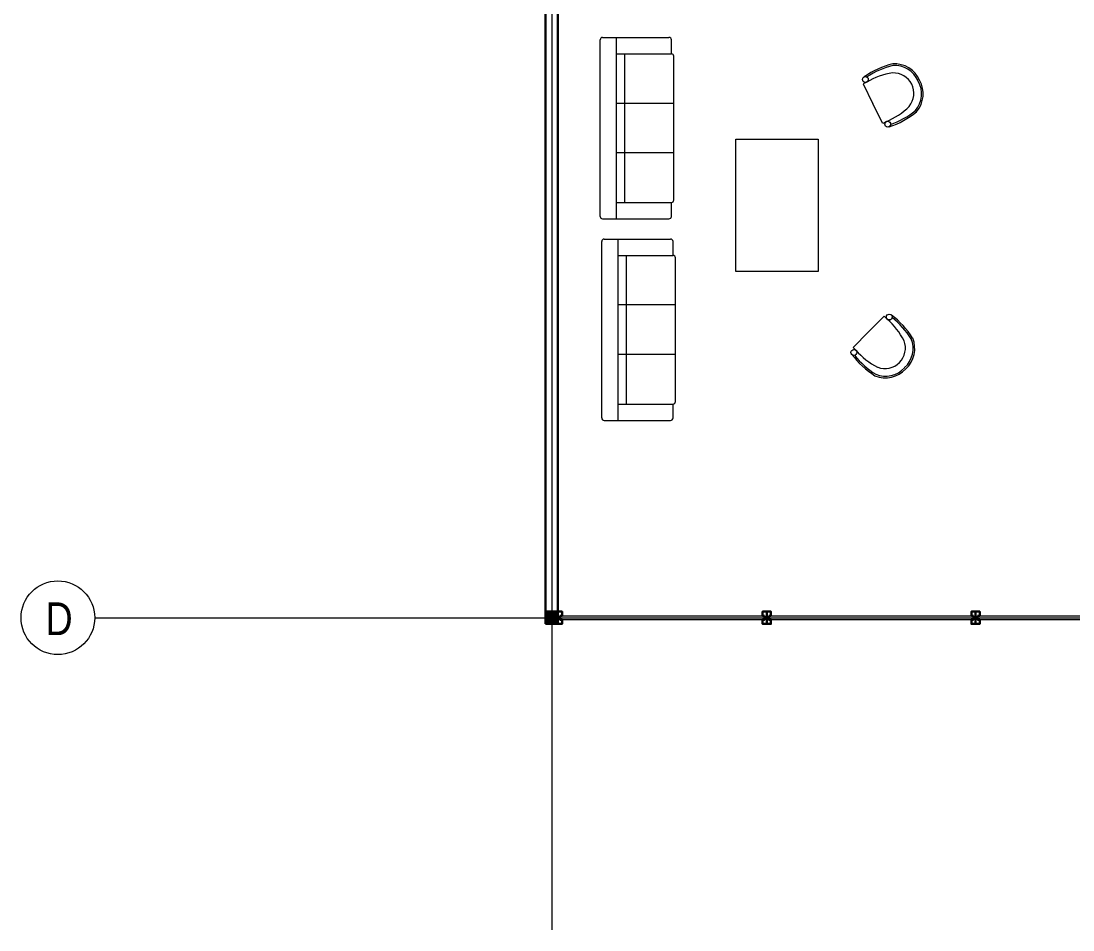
# Model space of a CAD drawing. Header units: metres. Extents: x -71 to 881, y -503 to 661.
# Drawn here: x -71.37 to -58.52, y 151.31 to 162.41 of the extents above; entities that cross this region are included whole.
import ezdxf

# ---------------------------------------------------------------- set-up
doc = ezdxf.new("R2010")
doc.units = ezdxf.units.M
for name, color, linetype, lineweight in [('02. Paredes', 6, 'Continuous', 30), ('03. Esquadria janelas', 2, 'Continuous', 15), ('05. Textos', 5, 'Continuous', 0), ('07. Mobiliário', 51, 'Continuous', 5), ('12. Eixos', 4, 'Continuous', 15), ('Parede', 6, 'Continuous', 30)]:
    doc.layers.add(name, color=color, linetype=linetype, lineweight=lineweight)
doc.styles.add('ESC 1.100', font='ARIALN.TTF', dxfattribs={"height": 0.2})

# ---------------------------------------------------------------- blocks, each defined once
blk = doc.blocks.new('pilar')
h = blk.add_hatch(color=6)
h.dxf.hatch_style = 1
h.paths.add_polyline_path([(581.948, 175.423), (582.098, 175.423), (582.098, 175.573), (581.948, 175.573)])
at = {"layer": 'Parede'}
blk.add_lwpolyline([(581.948, 175.423), (582.098, 175.423), (582.098, 175.573), (581.948, 175.573)], close=True, dxfattribs=at)

msp = doc.modelspace()

# ---------------------------------------------------------------- linework, layer by layer
at = {"layer": '02. Paredes'}
for p, q in [((-64.96, 172.807), (-64.96, 155.196)), ((-64.81, 172.81), (-64.81, 155.196))]:
    msp.add_line(p, q, dxfattribs=at)
for points in [[(-64.785, 155.146), (-64.759, 155.146), (-64.759, 155.196), (-64.81, 155.196), (-64.81, 155.046), (-64.759, 155.046), (-64.759, 155.096), (-64.785, 155.096), (-64.785, 155.146)], [(-62.285, 155.146), (-62.311, 155.146), (-62.311, 155.196), (-62.26, 155.196), (-62.26, 155.046), (-62.311, 155.046), (-62.311, 155.096), (-62.285, 155.096), (-62.285, 155.146)], [(-62.235, 155.146), (-62.209, 155.146), (-62.209, 155.196), (-62.26, 155.196), (-62.26, 155.046), (-62.209, 155.046), (-62.209, 155.096), (-62.235, 155.096), (-62.235, 155.146)], [(-59.735, 155.146), (-59.761, 155.146), (-59.761, 155.196), (-59.71, 155.196), (-59.71, 155.046), (-59.761, 155.046), (-59.761, 155.096), (-59.735, 155.096), (-59.735, 155.146)], [(-59.685, 155.146), (-59.659, 155.146), (-59.659, 155.196), (-59.71, 155.196), (-59.71, 155.046), (-59.659, 155.046), (-59.659, 155.096), (-59.685, 155.096), (-59.685, 155.146)]]:
    msp.add_lwpolyline(points, dxfattribs=at)
at = {"layer": '03. Esquadria janelas'}
for points in [[(-64.785, 155.146), (-62.285, 155.146), (-62.285, 155.096), (-64.785, 155.096)], [(-62.235, 155.146), (-59.735, 155.146), (-59.735, 155.096), (-62.235, 155.096)], [(-59.685, 155.146), (-57.185, 155.146), (-57.185, 155.096), (-59.685, 155.096)]]:
    msp.add_lwpolyline(points, close=True, dxfattribs=at)
at = {"layer": '05. Textos'}
msp.add_circle((-70.917, 155.121), 0.45, dxfattribs=at)
at = {"layer": '07. Mobiliário'}
for p, q in [((-64.294, 160.021), (-64.294, 162.176)), ((-64.264, 162.206), (-63.454, 162.206)), ((-64.094, 159.991), (-64.094, 162.206)), ((-63.424, 162.006), (-63.424, 162.176)), ((-64.094, 162.006), (-63.424, 162.006)), ((-63.994, 160.191), (-63.994, 162.006)), ((-63.394, 160.221), (-63.394, 161.976)), ((-61.039, 161.661), (-61.084, 161.638)), ((-61.084, 161.638), (-60.964, 161.397)), ((-63.394, 161.401), (-64.094, 161.401)), ((-60.843, 161.156), (-60.964, 161.397)), ((-60.798, 161.178), (-60.843, 161.156)), ((-63.394, 160.796), (-64.094, 160.796)), ((-64.094, 160.191), (-63.424, 160.191)), ((-63.424, 160.021), (-63.424, 160.191)), ((-64.264, 159.991), (-63.454, 159.991)), ((-64.274, 157.56), (-64.274, 159.715)), ((-64.244, 159.745), (-63.434, 159.745)), ((-64.074, 157.53), (-64.074, 159.745)), ((-63.404, 159.545), (-63.404, 159.715)), ((-64.074, 159.545), (-63.404, 159.545)), ((-63.974, 157.73), (-63.974, 159.545)), ((-63.374, 157.76), (-63.374, 159.515)), ((-63.374, 158.94), (-64.074, 158.94)), ((-60.824, 158.802), (-61.015, 158.612)), ((-60.789, 158.767), (-60.824, 158.802)), ((-61.205, 158.421), (-61.015, 158.612)), ((-61.17, 158.386), (-61.205, 158.421)), ((-63.374, 158.335), (-64.074, 158.335)), ((-64.074, 157.73), (-63.404, 157.73)), ((-63.404, 157.56), (-63.404, 157.73)), ((-64.244, 157.53), (-63.434, 157.53))]:
    msp.add_line(p, q, dxfattribs=at)
msp.add_lwpolyline([(-62.636, 160.963), (-61.631, 160.963), (-61.631, 159.348), (-62.636, 159.348)], close=True, dxfattribs=at)
for centre in [(-61.055, 161.693), (-60.782, 161.147), (-60.763, 158.792), (-61.195, 158.36)]:
    msp.add_circle(centre, 0.0357, dxfattribs=at)
for centre, radius, start, end in [((-64.264, 162.176), 0.03, 90, 180), ((-63.454, 162.176), 0.03, 0, 90), ((-63.424, 161.976), 0.03, 0, 90), ((-60.475, 160.872), 1.04, 103.6926, 124.9511), ((-60.699, 161.548), 0.335, 23.7052, 93.8731), ((-60.603, 160.929), 0.852, 98.0843, 120.7713), ((-60.475, 160.872), 1.02, 103.7901, 123.4237), ((-60.714, 161.519), 0.254, 27.1549, 91.963), ((-60.699, 161.548), 0.315, 23.7052, 93.5642), ((-60.717, 161.524), 0.254, 321.1322, 25.9403), ((-60.684, 161.518), 0.315, 319.531, 29.39), ((-60.684, 161.518), 0.335, 319.2221, 29.39), ((-61.122, 161.967), 0.852, 292.3239, 315.0108), ((-61.09, 162.103), 1.04, 288.144, 309.4025), ((-61.09, 162.103), 1.02, 289.6714, 309.305), ((-63.424, 160.221), 0.03, 270, 0), ((-64.264, 160.021), 0.03, 180, 270), ((-63.454, 160.021), 0.03, 270, 0), ((-64.244, 159.715), 0.03, 90, 180), ((-63.434, 159.715), 0.03, 0, 90), ((-63.404, 159.515), 0.03, 0, 90), ((-61.358, 157.982), 1.04, 32.1924, 53.4509), ((-61.345, 158.121), 0.852, 26.5841, 49.2711), ((-61.358, 157.982), 1.02, 32.2899, 51.9235), ((-60.787, 158.408), 0.335, 312.205, 22.3728), ((-60.82, 158.414), 0.254, 315.6547, 20.4627), ((-60.787, 158.408), 0.315, 312.205, 22.0639), ((-60.385, 158.956), 1.04, 216.6438, 237.9023), ((-60.385, 158.956), 1.02, 218.1712, 237.8048), ((-60.525, 158.943), 0.852, 220.8236, 243.5106), ((-60.811, 158.385), 0.335, 247.7219, 317.8898), ((-60.811, 158.385), 0.315, 248.0308, 317.8898), ((-60.816, 158.418), 0.254, 249.632, 314.44), ((-63.404, 157.76), 0.03, 270, 0), ((-64.244, 157.56), 0.03, 180, 270), ((-63.434, 157.56), 0.03, 270, 0)]:
    msp.add_arc(centre, radius, start, end, dxfattribs=at)
at = {"layer": '12. Eixos'}
for p, q in [((-64.885, 189.288), (-64.885, 151.309)), ((-70.467, 155.121), (-2.196, 155.121))]:
    msp.add_line(p, q, dxfattribs=at)

# ---------------------------------------------------------------- block references
msp.add_blockref('pilar', (-646.909, -20.377))

# ---------------------------------------------------------------- texts
at = {"layer": '05. Textos', "style": 'ESC 1.100'}
msp.add_text('D', height=0.4, dxfattribs=at).set_placement((-71.067, 154.909))

doc.saveas('drawing.dxf')
